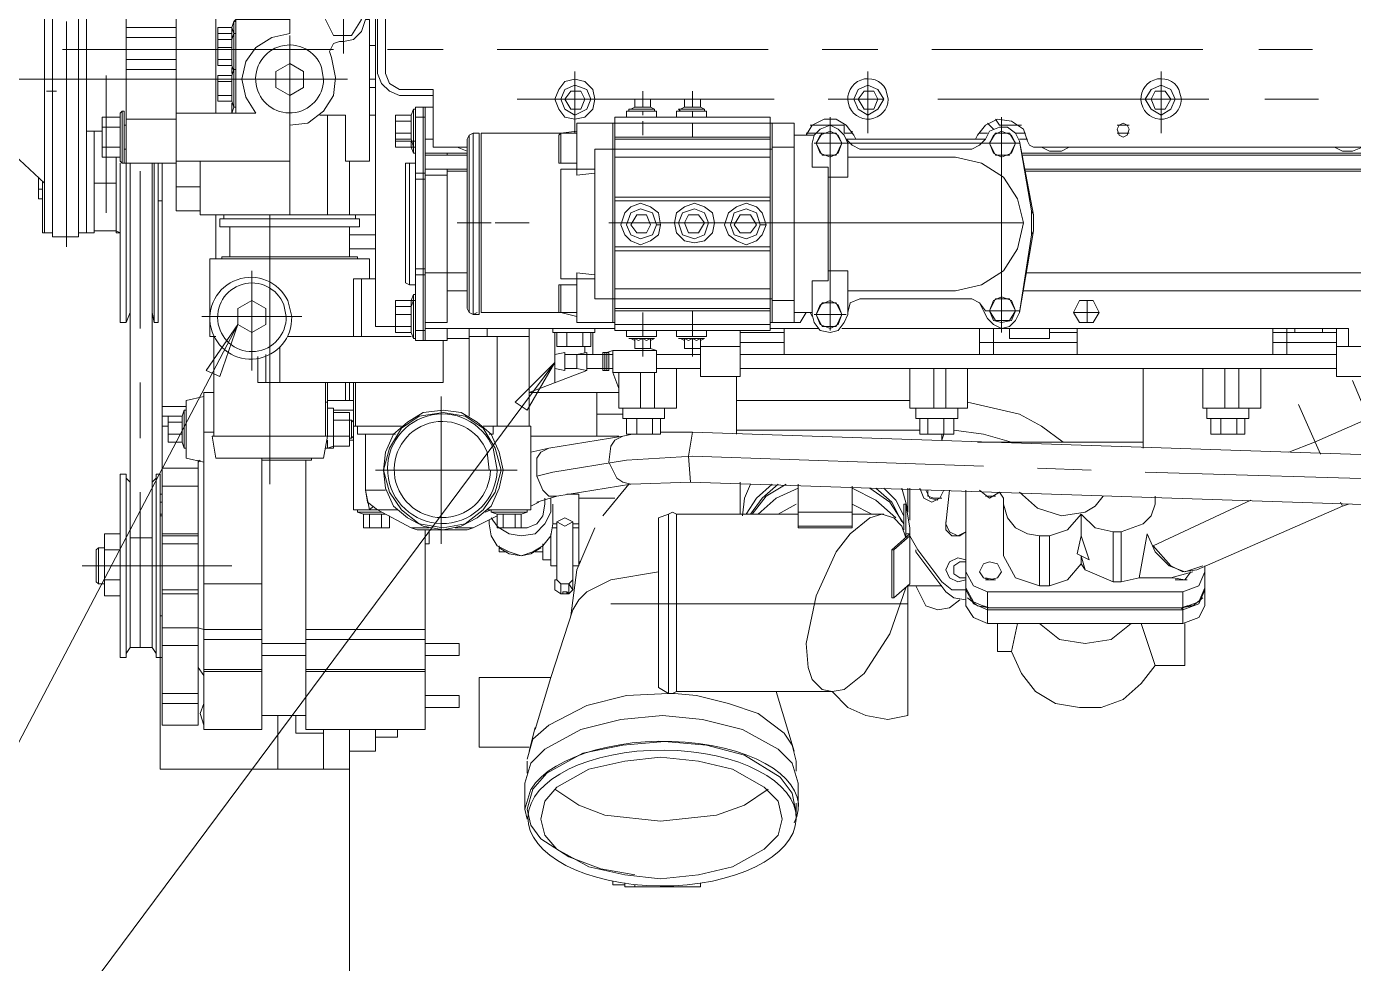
# Model space of a CAD drawing. Header units: millimetres. Extents: x 0.2 to 11.3, y 0.2 to 8.
# Drawn here: x 1.082 to 2.191, y 1.402 to 2.185 of the extents above; entities that cross this region are included whole.
import ezdxf

# ---------------------------------------------------------------- set-up
doc = ezdxf.new("R2010")
doc.units = ezdxf.units.MM
doc.layers.add('PDF_几何图形', color=7, linetype='Continuous')

msp = doc.modelspace()

# ---------------------------------------------------------------- linework, layer by layer
at = {"layer": 'PDF_几何图形', "lineweight": 13}
for points in [[(1.4033, 1.9556), (1.4033, 1.9289), (1.4033, 1.9339), (1.39, 1.9339), (1.3733, 1.9339), (1.3733, 2.5756), (1.4033, 2.5756)], [(1.1033, 2.3189), (1.1033, 2.3206), (1.1033, 2.0089), (1.1033, 2.5156), (1.125, 2.5156), (1.125, 2.0089), (1.1033, 2.0089)], [(1.16, 2.0706), (1.16, 1.9372), (1.165, 1.9372), (1.165, 2.0706), (1.165, 2.2622), (1.165, 2.3739)], [(1.4917, 2.3689), (1.4833, 2.3689), (1.4817, 2.3639), (1.4783, 2.3622), (1.445, 2.3622), (1.4417, 2.3589), (1.3833, 2.2572), (1.3817, 2.2506), (1.3817, 2.1456), (1.385, 2.1372), (1.3933, 2.1322), (1.4167, 2.1322), (1.4217, 2.1322), (1.4217, 2.0839), (1.45, 2.0839)], [(1.1033, 2.0139), (1.1033, 2.0122), (1.0967, 2.0122), (1.0967, 2.3206), (1.1033, 2.3206), (1.095, 2.3206), (1.095, 2.2772)], [(1.125, 2.0139), (1.125, 2.0122), (1.125, 2.3206), (1.125, 2.3189)], [(1.1367, 2.3206), (1.1317, 2.3206), (1.1317, 2.0122), (1.125, 2.0122)], [(1.4217, 2.1272), (1.4167, 2.1272), (1.3933, 2.1272), (1.385, 2.1306), (1.3783, 2.1372), (1.375, 2.1456), (1.375, 2.2506), (1.3783, 2.2589), (1.3867, 2.2739), (1.3867, 2.2772), (1.385, 2.2806), (1.3817, 2.2806), (1.3783, 2.2806), (1.3783, 2.3139), (1.4167, 2.3139)], [(1.0967, 2.2789), (1.0717, 2.2556), (1.0717, 2.0772), (1.0967, 2.0539)], [(1.1617, 2.2622), (1.2067, 2.2622), (1.2067, 2.0306), (1.2267, 2.0306)], [(1.24, 2.1122), (1.24, 2.2206)], [(1.2567, 2.1489), (1.255, 2.1489), (1.2533, 2.1439), (1.2417, 2.1439), (1.2417, 2.1222), (1.2533, 2.1222), (1.255, 2.1172), (1.2567, 2.1172), (1.2567, 2.1122), (1.2567, 2.2206), (1.2567, 2.1889), (1.255, 2.1889), (1.2567, 2.1906), (1.3017, 2.1906)], [(1.2067, 2.1122), (1.2733, 2.1122), (1.265, 2.1256), (1.2617, 2.1406), (1.265, 2.1556), (1.2733, 2.1672), (1.2867, 2.1756), (1.3017, 2.1789), (1.3017, 2.2089)], [(1.3467, 2.2156), (1.3467, 2.1622)], [(1.115, 2.1889), (1.115, 2.0006)], [(1.2533, 2.1206), (1.2533, 2.1122), (1.255, 2.1172), (1.255, 2.1889), (1.2533, 2.1839), (1.255, 2.1789), (1.2533, 2.1739), (1.2417, 2.1739)], [(1.365, 2.1906), (1.3617, 2.1806), (1.355, 2.1739), (1.3467, 2.1722), (1.3433, 2.1722), (1.3383, 2.1706), (1.335, 2.1639), (1.3367, 2.1589), (1.34, 2.1422), (1.3383, 2.1272), (1.33, 2.1139), (1.3167, 2.1039), (1.3017, 2.1022)], [(1.365, 2.1906), (1.3683, 2.1906), (1.3683, 2.0722), (1.3483, 2.0722), (1.3483, 2.1106), (1.3267, 2.1106)], [(1.165, 2.1839), (1.2067, 2.1839)], [(1.165, 2.1756), (1.2067, 2.1756)], [(1.255, 2.1472), (1.2533, 2.1522), (1.2417, 2.1522), (1.2417, 2.1739), (1.2417, 2.1839), (1.2533, 2.1839), (1.2533, 2.1672)], [(1.2533, 2.1789), (1.2417, 2.1789)], [(1.2567, 2.1789), (1.255, 2.1789)], [(1.3017, 2.1772), (1.3017, 2.0272)], [(1.1117, 2.1656), (1.3383, 2.1656)], [(1.2417, 2.1572), (1.2533, 2.1572), (1.2533, 2.1522), (1.2533, 2.1672), (1.2417, 2.1672)], [(1.3733, 2.1689), (1.3683, 2.1689)], [(1.3833, 2.1656), (1.43, 2.1656)], [(1.475, 2.1656), (1.7017, 2.1656)], [(1.7467, 2.1656), (1.7933, 2.1656)], [(1.8383, 2.1656), (2.065, 2.1656)], [(2.1117, 2.1656), (2.1567, 2.1656)], [(1.165, 2.1572), (1.2067, 2.1572)], [(1.1483, 2.1439), (1.1483, 2.0289)], [(1.2067, 2.1489), (1.165, 2.1489)], [(1.2533, 2.1506), (1.2533, 2.1456)], [(1.2533, 2.1439), (1.2533, 2.1389)], [(1.54, 2.1472), (1.54, 2.0956)], [(1.785, 2.1472), (1.785, 2.0956)], [(2.03, 2.1472), (2.03, 2.0956)], [(0.6733, 1.9622), (0.7817, 1.9622), (0.7833, 2.1406), (1.3017, 2.1406)], [(1.1067, 2.1306), (1.0983, 2.1306)], [(1.2417, 2.1389), (1.2533, 2.1389), (1.2533, 2.1222), (1.2533, 2.1272), (1.2417, 2.1272)], [(1.35, 2.1406), (1.2583, 2.1406)], [(1.3683, 2.1406), (1.3733, 2.1406)], [(1.3733, 2.1339), (1.3683, 2.1339)], [(1.6033, 2.1172), (1.5933, 2.1172), (1.5967, 2.1172), (1.5967, 2.1306)], [(1.6317, 2.1172), (1.6417, 2.1172), (1.6383, 2.1172), (1.6383, 2.1306)], [(1.7067, 2.1239), (1.4917, 2.1239)], [(1.59, 2.1172), (1.5867, 2.1156), (1.6067, 2.1156), (1.585, 2.1156), (1.6067, 2.1156), (1.6033, 2.1172), (1.6033, 2.1239), (1.59, 2.1239), (1.59, 2.1172), (1.6, 2.1172)], [(1.7983, 2.1239), (1.7517, 2.1239)], [(2.07, 2.1239), (1.8433, 2.1239)], [(2.1617, 2.1239), (2.1167, 2.1239)], [(1.16, 2.1089), (1.145, 2.1089), (1.145, 2.0756), (1.16, 2.0756)], [(1.1617, 2.1139), (1.16, 2.1122), (1.16, 2.0722), (1.1617, 2.0706), (1.1617, 2.1139), (1.1633, 2.1139), (1.1633, 2.0706), (1.1617, 2.0706), (1.2067, 2.0706)], [(1.3333, 2.1106), (1.3333, 2.0272)], [(1.3733, 2.1106), (1.3683, 2.1106)], [(1.4033, 2.0889), (1.4033, 2.0839), (1.39, 2.0839), (1.39, 2.1106), (1.4033, 2.1106), (1.405, 2.1156), (1.405, 2.0789), (1.4033, 2.0839), (1.405, 2.0839), (1.4033, 2.0906), (1.39, 2.0906)], [(1.4033, 2.1056), (1.4033, 2.1106)], [(1.4067, 2.1156), (1.405, 2.1156)], [(1.415, 2.1089), (1.4133, 2.1089), (1.4067, 2.1089), (1.4067, 1.9306), (1.415, 1.9306)], [(1.4133, 2.1172), (1.4133, 1.9222)], [(1.415, 2.1172), (1.4217, 2.1172)], [(1.6083, 2.1089), (1.6083, 2.1139), (1.5833, 2.1139), (1.5833, 2.1089)], [(1.5867, 2.1156), (1.585, 2.1156), (1.585, 2.1139), (1.5867, 2.1139)], [(1.5967, 2.1106), (1.5967, 2.1139)], [(1.605, 2.1139), (1.6067, 2.1139), (1.6067, 2.1156)], [(1.6067, 2.1156), (1.6067, 2.1156)], [(1.65, 2.1089), (1.65, 2.1139), (1.625, 2.1139), (1.625, 2.1089)], [(1.6283, 2.1156), (1.6267, 2.1156), (1.6283, 2.1139)], [(1.635, 2.1172), (1.645, 2.1172)], [(1.6383, 2.1139), (1.6383, 2.1089)], [(1.6467, 2.1139), (1.6483, 2.1139), (1.6483, 2.1156)], [(1.6483, 2.1156), (1.6483, 2.1156)], [(1.7533, 2.1089), (1.7533, 1.9306)], [(1.8967, 2.1089), (1.8967, 1.9306)], [(1.1317, 2.0972), (1.145, 2.0972)], [(1.1567, 2.0122), (1.16, 2.0122), (1.1567, 2.0139), (1.1383, 2.0139), (1.1383, 2.0122), (1.1383, 2.0972), (1.1383, 2.0539), (1.1567, 2.0539)], [(1.16, 2.1006), (1.145, 2.1006)], [(1.165, 2.1022), (1.1633, 2.1022)], [(1.2067, 2.1072), (1.165, 2.1072)], [(1.39, 2.1056), (1.4033, 2.1056), (1.4033, 2.0906), (1.4033, 2.0956), (1.39, 2.0956)], [(1.5417, 2.0972), (1.5283, 2.0956)], [(1.5567, 2.0622), (1.5417, 2.0606), (1.5417, 2.1039), (1.5733, 2.1039), (1.7033, 2.1039), (1.7233, 2.1039), (1.7233, 1.9372)], [(1.5717, 2.1039), (1.5717, 1.9372)], [(1.5967, 2.0939), (1.5967, 2.1056)], [(1.6383, 2.0922), (1.6383, 2.1039)], [(1.705, 2.1039), (1.705, 1.9372)], [(1.7333, 2.0939), (1.7383, 2.1022), (1.7483, 2.1072), (1.7583, 2.1072), (1.7667, 2.1022), (1.7733, 2.0939), (1.775, 2.0906), (1.7767, 2.0906), (1.8733, 2.0906)], [(1.7367, 2.1022), (1.765, 2.1022), (1.765, 2.0956), (1.7717, 2.0956), (1.7717, 2.0972)], [(1.7517, 1.9806), (1.7683, 1.9806), (1.7683, 1.9439), (1.765, 1.9372), (1.76, 1.9306), (1.7533, 1.9289), (1.745, 1.9306), (1.74, 1.9372), (1.7383, 1.9439), (1.7383, 1.9722), (1.7517, 1.9722), (1.7517, 2.0672), (1.7383, 2.0672), (1.7383, 2.0872), (1.74, 2.0939), (1.745, 2.0989), (1.7533, 2.1022), (1.76, 2.0989), (1.765, 2.0939), (1.7683, 2.0872), (1.7683, 2.0589), (1.7517, 2.0589)], [(1.775, 2.0906), (1.7667, 2.0906), (1.7717, 2.0856), (1.7783, 2.0822), (1.8717, 2.0822), (1.8783, 2.0856), (1.8833, 2.0906), (1.875, 2.0906), (1.8733, 2.0906), (1.875, 2.0906), (1.8767, 2.0939), (1.8833, 2.1022), (1.8933, 2.1072), (1.905, 2.1056), (1.915, 2.0989), (1.9183, 2.0889), (1.92, 2.0856), (1.9233, 2.0839), (2.875, 2.0839)], [(1.9117, 2.0889), (1.9083, 2.0956), (1.9017, 2.1006), (1.895, 2.1006), (1.8867, 2.0972), (1.8833, 2.0906)], [(1.89, 2.0989), (1.885, 2.1039)], [(1.9133, 2.1022), (1.895, 2.1022), (1.8917, 2.1072)], [(2.0017, 2.1022), (2.0033, 2.0989), (2.0017, 2.1022), (1.9983, 2.1039), (1.995, 2.1022), (1.9933, 2.0989), (1.995, 2.0939), (1.9983, 2.0922), (2.0017, 2.0939), (2.0033, 2.0989)], [(2.0033, 2.1022), (1.9933, 2.1022)], [(1.4067, 2.0889), (1.39, 2.0889)], [(1.4217, 2.0906), (1.415, 2.0906)], [(1.4517, 2.0939), (1.45, 2.0906), (1.45, 1.9489), (1.4517, 1.9456), (1.4517, 2.0939), (1.455, 2.0956), (1.46, 2.0956), (1.46, 1.9439), (1.455, 1.9439), (1.4583, 1.9456)], [(1.4583, 2.0956), (1.455, 2.0956), (1.455, 1.9439), (1.4517, 1.9456)], [(1.5417, 2.0956), (1.4617, 2.0956), (1.4617, 1.9456), (1.5417, 1.9456)], [(1.5267, 2.0722), (1.5267, 2.0939), (1.5283, 2.0956), (1.5283, 2.0706), (1.5417, 2.0706)], [(1.5733, 2.0922), (1.7033, 2.0922)], [(1.5733, 2.0906), (1.7033, 2.0906)], [(1.74, 2.0939), (1.7233, 2.0939)], [(1.7333, 2.0956), (1.7583, 2.0956), (1.7633, 2.0872), (1.7583, 2.0772), (1.7467, 2.0772), (1.7417, 2.0872), (1.7467, 2.0956)], [(1.74, 2.0872), (1.9117, 2.0872)], [(1.8783, 2.0956), (1.885, 2.0956)], [(1.9083, 2.0956), (1.9167, 2.0956)], [(1.9183, 2.0906), (1.9117, 2.0906)], [(1.9933, 2.0956), (2.0033, 2.0956)], [(1.16, 2.0839), (1.145, 2.0839)], [(1.165, 2.0822), (1.1633, 2.0822)], [(1.4067, 2.0839), (1.405, 2.0839)], [(1.4067, 2.0789), (1.405, 2.0789)], [(1.45, 2.0789), (1.4333, 2.0789), (1.4333, 2.0772), (1.415, 2.0772), (1.45, 2.0772)], [(1.4333, 2.0789), (1.415, 2.0789)], [(1.45, 2.0806), (1.4417, 2.0839)], [(1.705, 2.0822), (1.7033, 2.0822), (1.5733, 2.0822), (1.5567, 2.0822), (1.5567, 1.9572), (1.5733, 1.9572), (1.7033, 1.9572), (1.705, 1.9572)], [(1.7033, 2.0756), (1.5733, 2.0756)], [(1.7233, 2.0839), (1.705, 2.0839)], [(1.7683, 1.9639), (1.8583, 1.9639), (1.88, 1.9689), (1.8983, 1.9806), (1.91, 1.9989), (1.915, 2.0206), (1.91, 2.0406), (1.8983, 2.0589), (1.88, 2.0706), (1.8583, 2.0756), (1.7683, 2.0756)], [(2.3733, 2.0789), (1.9133, 2.0789)], [(2.88, 2.0772), (1.9133, 2.0772)], [(1.93, 2.0839), (1.9367, 2.0806), (1.9467, 2.0806), (1.9533, 2.0839)], [(2.1983, 2.0839), (2.19, 2.0806), (2.1817, 2.0806), (2.175, 2.0839)], [(1.1683, 2.0706), (1.1683, 1.7572), (1.1867, 1.7572), (1.1867, 2.0706)], [(1.1767, 1.9322), (1.1767, 2.0639)], [(1.1867, 1.9456), (1.1883, 1.9372), (1.1883, 2.0706)], [(1.1917, 2.0706), (1.1917, 1.9372), (1.1883, 1.9372)], [(1.195, 2.0706), (1.195, 1.6006), (1.225, 1.6006), (1.225, 1.8222)], [(1.3017, 2.0722), (1.2067, 2.0722)], [(1.2267, 2.0722), (1.2267, 2.0272), (1.3733, 2.0272), (1.3733, 1.9739), (1.355, 1.9739), (1.355, 1.9256)], [(1.3517, 2.0722), (1.3517, 2.0272)], [(1.4067, 1.9689), (1.4017, 1.9689), (1.4017, 2.0706), (1.3983, 2.0706), (1.3983, 2.0672), (1.3983, 1.9722)], [(1.4067, 2.0706), (1.4017, 2.0706)], [(1.4067, 2.0739), (1.4067, 2.0739)], [(1.415, 1.9372), (1.4333, 1.9372), (1.4333, 2.0656)], [(1.45, 2.0656), (1.415, 2.0656)], [(1.45, 2.0639), (1.4333, 2.0639)], [(1.5267, 2.0706), (1.5267, 2.0722), (1.5267, 2.0706), (1.5283, 2.0706)], [(1.5567, 2.0656), (1.5417, 2.0656), (1.535, 2.0656), (1.5283, 2.0656), (1.5283, 1.9739), (1.535, 1.9739), (1.5417, 1.9739), (1.5567, 1.9739)], [(2.88, 2.0656), (1.9167, 2.0656)], [(2.3733, 2.0639), (1.9167, 2.0639)], [(1.0917, 2.0589), (1.0917, 2.0406), (1.095, 2.0406)], [(1.095, 2.0556), (1.095, 2.0122)], [(1.415, 2.0622), (1.4133, 2.0622), (1.4067, 2.0622)], [(1.4067, 2.0572), (1.4133, 2.0572), (1.415, 2.0572)], [(1.4333, 2.0606), (1.415, 2.0606)], [(1.095, 2.0489), (1.0917, 2.0489)], [(1.2267, 2.0506), (1.2067, 2.0506)], [(1.4067, 2.0472), (1.4067, 2.0472)], [(1.7033, 2.0422), (1.5733, 2.0422)], [(1.195, 2.0389), (1.1917, 2.0389)], [(1.7033, 2.0389), (1.5733, 2.0389)], [(1.6083, 2.0189), (1.605, 2.0289), (1.595, 2.0322), (1.5867, 2.0289), (1.5833, 2.0189), (1.5867, 2.0106), (1.595, 2.0072), (1.605, 2.0106), (1.6083, 2.0189), (1.6117, 2.0189), (1.61, 2.0289), (1.6033, 2.0339), (1.595, 2.0372), (1.5867, 2.0339), (1.5817, 2.0289), (1.5783, 2.0189), (1.5817, 2.0106), (1.5867, 2.0056), (1.595, 2.0022), (1.6033, 2.0056), (1.61, 2.0106), (1.6117, 2.0189)], [(1.6517, 2.0206), (1.6483, 2.0289), (1.64, 2.0322), (1.63, 2.0289), (1.6267, 2.0206), (1.63, 2.0106), (1.64, 2.0072), (1.6483, 2.0106), (1.6517, 2.0206), (1.6567, 2.0206), (1.655, 2.0289), (1.6483, 2.0339), (1.64, 2.0372), (1.6317, 2.0339), (1.625, 2.0289), (1.6233, 2.0206), (1.625, 2.0122), (1.6317, 2.0056), (1.64, 2.0039), (1.6483, 2.0056), (1.655, 2.0122), (1.6567, 2.0206)], [(1.695, 2.0189), (1.6917, 2.0289), (1.6833, 2.0322), (1.6733, 2.0289), (1.67, 2.0189), (1.6733, 2.0106), (1.6833, 2.0072), (1.6917, 2.0106), (1.695, 2.0189), (1.7, 2.0189), (1.6967, 2.0289), (1.6917, 2.0339), (1.6833, 2.0372), (1.675, 2.0339), (1.6683, 2.0289), (1.665, 2.0189), (1.6683, 2.0106), (1.675, 2.0056), (1.6833, 2.0022), (1.6917, 2.0056), (1.6967, 2.0106), (1.7, 2.0189)], [(1.9217, 2.0306), (1.9217, 2.0106)], [(1.24, 1.9906), (1.24, 2.0272)], [(1.2467, 2.0239), (1.2467, 2.0272)], [(1.285, 1.8022), (1.285, 2.0272)], [(1.3567, 2.0239), (1.3567, 2.0272)], [(1.47, 2.0206), (1.4417, 2.0206)], [(1.4733, 2.0206), (1.5017, 2.0206)], [(1.915, 2.0206), (1.5683, 2.0206)], [(1.9233, 2.0139), (1.9233, 2.0272)], [(1.0967, 2.0122), (1.095, 2.0122), (1.1033, 2.0122)], [(1.1317, 2.0122), (1.1383, 2.0122)], [(1.2517, 2.0172), (1.2517, 1.9922)], [(1.3517, 1.9922), (1.3517, 2.0172)], [(1.3517, 2.0106), (1.3733, 2.0106)], [(1.3733, 1.9989), (1.3517, 1.9989)], [(1.7033, 2.0006), (1.5733, 2.0006)], [(1.5733, 1.9972), (1.7033, 1.9972)], [(1.3683, 1.9739), (1.3683, 1.9906), (1.235, 1.9906), (1.235, 1.9256), (1.24, 1.9256)], [(1.3583, 1.9906), (1.3583, 1.9922), (1.245, 1.9922), (1.245, 1.9906)], [(1.4067, 1.9922), (1.4067, 1.9922)], [(1.27, 1.9806), (1.27, 1.8972)], [(1.415, 1.9822), (1.4067, 1.9822)], [(1.415, 1.9772), (1.4067, 1.9772)], [(1.45, 1.9789), (1.4333, 1.9789), (1.415, 1.9789)], [(1.5567, 1.9772), (1.5417, 1.9789), (1.5417, 1.9372), (1.5733, 1.9372), (1.5733, 1.9356), (1.7033, 1.9356)], [(2.3733, 1.9789), (1.9167, 1.9789)], [(1.3617, 1.9739), (1.3617, 1.9256)], [(1.3983, 1.9706), (1.3983, 1.9722), (1.3983, 1.9706), (1.4017, 1.9689)], [(1.4067, 1.9656), (1.4067, 1.9656)], [(1.45, 1.9639), (1.4333, 1.9639)], [(1.5283, 1.9689), (1.5267, 1.9689), (1.5267, 1.9672), (1.5267, 1.9456), (1.5283, 1.9456), (1.5283, 1.9689), (1.5417, 1.9689)], [(1.7033, 1.9656), (1.5733, 1.9656)], [(2.3733, 1.9639), (1.915, 1.9639)], [(1.4067, 1.9556), (1.39, 1.9556), (1.39, 1.9289), (1.4033, 1.9289), (1.405, 1.9239), (1.405, 1.9606), (1.4033, 1.9556), (1.405, 1.9556), (1.4033, 1.9506), (1.4033, 1.9439), (1.39, 1.9439)], [(1.4067, 1.9606), (1.405, 1.9606)], [(1.7233, 1.9556), (1.705, 1.9556)], [(1.8717, 1.9572), (1.8783, 1.9539), (1.8717, 1.9572), (1.7783, 1.9572), (1.77, 1.9539), (1.7683, 1.9456)], [(1.9117, 1.9472), (1.8833, 1.9472), (1.8783, 1.9539), (1.8817, 1.9472), (1.885, 1.9406), (1.89, 1.9356), (1.8967, 1.9322), (1.9033, 1.9339), (1.9083, 1.9389), (1.9117, 1.9456)], [(1.9683, 1.9556), (1.9683, 1.9372)], [(1.1683, 1.9456), (1.165, 1.9372)], [(1.3117, 1.9422), (1.2283, 1.9422)], [(1.4067, 1.9506), (1.4067, 1.9506)], [(1.5417, 1.9422), (1.5283, 1.9456)], [(1.7033, 1.9472), (1.5733, 1.9472), (1.5733, 1.9489), (1.7033, 1.9489)], [(1.5967, 1.9256), (1.5967, 1.9456)], [(1.6383, 1.9256), (1.6383, 1.9472)], [(1.7333, 1.9456), (1.7283, 1.9372), (1.7033, 1.9372)], [(1.7233, 1.9456), (1.7383, 1.9456)], [(1.7367, 1.9456), (1.7383, 1.9422)], [(1.74, 1.9439), (1.7667, 1.9439)], [(1.9567, 1.9456), (1.9783, 1.9456)], [(1.2583, 1.9356), (0.9967, 1.4372), (0.95, 1.4372)], [(1.4333, 1.9322), (1.4333, 1.9222), (1.415, 1.9222)], [(1.5733, 1.9322), (1.415, 1.9322)], [(1.4517, 1.9322), (1.4517, 1.9239), (1.4517, 1.8589)], [(1.4667, 1.9322), (1.4667, 1.9256)], [(1.5017, 1.8506), (1.5017, 1.9322)], [(1.5217, 1.9322), (1.5217, 1.9289), (1.5567, 1.9289), (1.5567, 1.9322)], [(1.5833, 1.9306), (1.5833, 1.9256), (1.6083, 1.9256), (1.6083, 1.9306)], [(1.65, 1.9306), (1.65, 1.9256), (1.625, 1.9256), (1.625, 1.9306)], [(1.6783, 1.9172), (1.645, 1.9172), (1.645, 1.8922), (1.6783, 1.8922), (1.6783, 1.9306)], [(1.7433, 1.9322), (1.7033, 1.9322)], [(1.715, 1.9322), (1.715, 1.9106)], [(1.7633, 1.9322), (2.1867, 1.9322), (2.1867, 1.9172)], [(1.8783, 1.9322), (1.8783, 1.9106)], [(1.89, 1.9322), (1.89, 1.9106)], [(1.8967, 1.9289), (1.8967, 1.9322)], [(1.9033, 1.9322), (1.9033, 1.9239), (1.9367, 1.9239), (1.9367, 1.9322)], [(1.96, 1.9322), (1.96, 1.9106)], [(2.1233, 1.9322), (2.1233, 1.9106)], [(2.135, 1.9322), (2.135, 1.9106)], [(2.1417, 1.9322), (2.1417, 1.9289)], [(2.165, 1.9322), (2.165, 1.9289)], [(2.1767, 1.9322), (2.1767, 1.9172), (2.1767, 1.8922), (2.2117, 1.8922), (2.2117, 1.9172), (2.21, 1.9172), (2.21, 1.9322)], [(1.2383, 1.9256), (1.2383, 1.8422)], [(1.275, 1.9089), (1.275, 1.8872), (1.43, 1.8872), (1.43, 1.9222)], [(1.4033, 1.9256), (1.3, 1.9256)], [(1.4067, 1.9239), (1.405, 1.9239)], [(1.4517, 1.9239), (1.4333, 1.9239)], [(1.4517, 1.9256), (1.5017, 1.9256)], [(1.475, 1.8506), (1.475, 1.9256)], [(1.5233, 1.9289), (1.5233, 1.9106), (1.5233, 1.8989), (1.5233, 1.8872)], [(1.5533, 1.9289), (1.5533, 1.9172), (1.525, 1.9172), (1.525, 1.9289)], [(1.5333, 1.9172), (1.5333, 1.9289)], [(1.5467, 1.9289), (1.5467, 1.9172)], [(1.555, 1.9289), (1.555, 1.9106)], [(1.59, 1.9239), (1.59, 1.9156), (1.6033, 1.9156), (1.6083, 1.9139), (1.5717, 1.9139), (1.5667, 1.9122), (1.565, 1.9122)], [(1.605, 1.9256), (1.6067, 1.9256), (1.585, 1.9256), (1.5867, 1.9256)], [(1.5867, 1.9239), (1.585, 1.9239), (1.6067, 1.9239), (1.5867, 1.9239), (1.59, 1.9222)], [(1.6, 1.9222), (1.5967, 1.9239), (1.59, 1.9239), (1.5933, 1.9222), (1.5967, 1.9239), (1.6, 1.9222), (1.6033, 1.9239), (1.6033, 1.9156)], [(1.5967, 1.9239), (1.5967, 1.9089)], [(1.6067, 1.9239), (1.6033, 1.9222)], [(1.6067, 1.9239), (1.6067, 1.9239)], [(1.6283, 1.9256), (1.6267, 1.9256), (1.6483, 1.9256), (1.6467, 1.9256)], [(1.6283, 1.9239), (1.6267, 1.9239), (1.6483, 1.9239), (1.6283, 1.9239), (1.6317, 1.9222)], [(1.6417, 1.9222), (1.6383, 1.9239), (1.635, 1.9222), (1.6317, 1.9239), (1.6317, 1.9156), (1.645, 1.9156), (1.645, 1.9239), (1.6417, 1.9222), (1.6383, 1.9239), (1.635, 1.9222)], [(1.6383, 1.9239), (1.6383, 1.9089)], [(1.6483, 1.9239), (1.645, 1.9222)], [(1.6483, 1.9239), (1.6483, 1.9239)], [(1.715, 1.9289), (1.6783, 1.9289)], [(1.715, 1.9206), (1.6783, 1.9206)], [(1.8783, 1.9206), (1.96, 1.9206)], [(1.96, 1.9289), (1.9367, 1.9289)], [(2.1767, 1.9289), (2.1233, 1.9289)], [(2.1233, 1.9206), (2.1767, 1.9206)], [(1.2817, 1.9106), (1.2817, 1.8872)], [(1.2933, 1.9172), (1.2933, 1.8872)], [(1.5233, 1.9106), (1.5317, 1.9122), (1.5317, 1.8972), (1.5233, 1.8989)], [(1.5717, 1.9106), (1.5317, 1.9106)], [(1.5483, 1.9172), (1.5483, 1.9122)], [(1.5633, 1.9106), (1.5633, 1.8989)], [(1.5683, 1.9106), (1.5683, 1.8989), (1.5683, 1.8972), (1.5667, 1.8972)], [(1.5717, 1.9139), (1.5717, 1.8956), (1.6083, 1.8956)], [(1.6067, 1.8656), (1.6067, 1.8956), (1.6083, 1.8956), (1.6083, 1.9139)], [(1.645, 1.9106), (1.6083, 1.9106)], [(2.1767, 1.9106), (1.6783, 1.9106)], [(2.1767, 1.9172), (2.2117, 1.9172)], [(1.5233, 1.9039), (0.95, 1.1339), (0.9033, 1.1339)], [(1.5767, 1.8789), (1.5017, 1.8789), (1.55, 1.8972)], [(1.5417, 1.8989), (1.5317, 1.8989)], [(1.5517, 1.8989), (1.55, 1.8989), (1.5717, 1.8989)], [(1.5633, 1.8972), (1.5633, 1.8989), (1.5633, 1.8972), (1.565, 1.8972)], [(1.5767, 1.8956), (1.5767, 1.8656), (1.625, 1.8656), (1.625, 1.8989)], [(1.6083, 1.8989), (1.645, 1.8989)], [(1.6783, 1.8989), (2.1767, 1.8989)], [(1.82, 1.8989), (1.82, 1.8656), (1.8683, 1.8656), (1.8683, 1.8989)], [(1.84, 1.8989), (1.84, 1.8656)], [(1.85, 1.8989), (1.85, 1.8656)], [(2.015, 1.8989), (2.015, 1.8322)], [(2.065, 1.8989), (2.065, 1.8656), (2.1133, 1.8656), (2.1133, 1.8989)], [(2.0833, 1.8989), (2.0833, 1.8656)], [(2.095, 1.8989), (2.095, 1.8656)], [(1.1767, 1.8406), (1.1767, 1.8872)], [(1.3533, 1.8406), (1.3533, 1.8556), (1.355, 1.8539), (1.355, 1.8422), (1.3533, 1.8406), (1.3517, 1.8406), (1.3517, 1.8422), (1.2367, 1.8422), (1.24, 1.8239), (1.33, 1.8239), (1.3333, 1.8422), (1.3333, 1.8872)], [(1.3317, 1.8872), (1.3317, 1.8422)], [(1.3517, 1.8722), (1.3517, 1.8872)], [(1.395, 1.8506), (1.355, 1.8506), (1.355, 1.8872), (1.355, 1.7806), (1.375, 1.7806), (1.3917, 1.7806)], [(1.3567, 1.8872), (1.3567, 1.8506)], [(1.5767, 1.8822), (1.5717, 1.8956)], [(1.595, 1.8656), (1.595, 1.8956)], [(1.675, 1.8922), (1.675, 1.8439)], [(2.19, 1.8889), (2.2033, 1.8572), (2.1583, 1.8372), (2.1367, 1.8289)], [(1.23, 1.8756), (1.215, 1.8722), (1.215, 1.8239), (1.23, 1.8206)], [(1.2383, 1.8439), (1.2383, 1.8789), (1.23, 1.8789), (1.23, 1.5972), (1.2783, 1.5972), (1.2783, 1.8239)], [(1.4283, 1.8756), (1.4283, 1.7522)], [(1.5583, 1.8789), (1.5583, 1.8422)], [(1.215, 1.8672), (1.195, 1.8672)], [(1.215, 1.8639), (1.2133, 1.8639)], [(1.2383, 1.8689), (1.2383, 1.8689)], [(1.3317, 1.8706), (1.3333, 1.8706)], [(1.355, 1.8722), (1.3333, 1.8722)], [(1.3333, 1.8389), (1.3333, 1.8322), (1.3383, 1.8322), (1.3383, 1.8656), (1.3333, 1.8656)], [(1.3383, 1.8639), (1.355, 1.8639)], [(1.48, 1.8139), (1.4767, 1.7989), (1.47, 1.7839), (1.4583, 1.7739), (1.445, 1.7672), (1.43, 1.7639), (1.4133, 1.7672), (1.4, 1.7739), (1.3883, 1.7839), (1.3817, 1.7989), (1.38, 1.8139), (1.3817, 1.8289), (1.3883, 1.8439), (1.4, 1.8539), (1.4133, 1.8622), (1.43, 1.8639), (1.445, 1.8622), (1.4583, 1.8539), (1.47, 1.8439), (1.4767, 1.8289), (1.48, 1.8139), (1.4783, 1.8139), (1.4733, 1.7956), (1.4633, 1.7806), (1.4483, 1.7689), (1.43, 1.7656), (1.41, 1.7689), (1.395, 1.7806), (1.385, 1.7956), (1.38, 1.8139), (1.385, 1.8322), (1.395, 1.8489), (1.41, 1.8589), (1.43, 1.8622), (1.4483, 1.8589), (1.4633, 1.8489), (1.4733, 1.8322), (1.4783, 1.8139)], [(1.58, 1.8656), (1.58, 1.8572), (1.615, 1.8572), (1.615, 1.8656)], [(1.82, 1.8722), (1.675, 1.8722)], [(1.825, 1.8656), (1.825, 1.8572), (1.86, 1.8572), (1.86, 1.8656)], [(1.8683, 1.8706), (1.9117, 1.8606), (1.93, 1.8506), (1.9483, 1.8372)], [(2.0683, 1.8656), (2.0683, 1.8572), (2.1033, 1.8572), (2.1033, 1.8656)], [(2.1633, 1.8272), (2.145, 1.8689)], [(1.2, 1.8539), (1.2117, 1.8539), (1.2117, 1.8372), (1.2117, 1.8439), (1.2, 1.8439)], [(1.2117, 1.8589), (1.2117, 1.8539)], [(1.2383, 1.8556), (1.2383, 1.8556)], [(1.2383, 1.8539), (1.2383, 1.8539)], [(1.3383, 1.8622), (1.3517, 1.8622), (1.3517, 1.8339), (1.3383, 1.8339), (1.3333, 1.8322), (1.3317, 1.8322)], [(1.3383, 1.8556), (1.3533, 1.8556)], [(1.58, 1.8606), (1.5583, 1.8606)], [(1.5833, 1.8572), (1.5833, 1.8439), (1.6117, 1.8439), (1.6117, 1.8572)], [(1.5917, 1.8572), (1.5917, 1.8439)], [(1.605, 1.8572), (1.605, 1.8439)], [(1.8283, 1.8572), (1.8283, 1.8439), (1.8567, 1.8439), (1.8567, 1.8572)], [(1.835, 1.8572), (1.835, 1.8439)], [(1.8467, 1.8439), (1.8467, 1.8389), (1.8483, 1.8439), (1.8483, 1.8572)], [(2.0717, 1.8572), (2.0717, 1.8439), (2.1, 1.8439), (2.1, 1.8572)], [(2.08, 1.8572), (2.08, 1.8439)], [(2.0933, 1.8572), (2.0933, 1.8439)], [(1.2, 1.8506), (1.195, 1.8506)], [(1.2383, 1.8456), (1.23, 1.8456)], [(1.2383, 1.8439), (1.2383, 1.8439)], [(1.355, 1.8456), (1.355, 1.8456)], [(1.39, 1.8439), (1.3583, 1.8439), (1.3583, 1.8506)], [(1.3817, 1.7972), (1.365, 1.7972), (1.365, 1.8439)], [(1.4633, 1.8506), (1.5033, 1.8506), (1.5033, 1.7806), (1.4667, 1.7806), (1.4683, 1.7806)], [(1.4717, 1.8506), (1.4717, 1.8439), (1.4683, 1.8439)], [(1.5033, 1.8422), (1.5767, 1.8422)], [(1.5883, 1.8439), (1.58, 1.8422)], [(1.6383, 1.8456), (2.9883, 1.8006), (2.985, 1.7806), (2.9867, 1.7589), (1.6367, 1.8039), (1.635, 1.8256), (1.6383, 1.8456), (1.6117, 1.8456)], [(1.8283, 1.8472), (1.675, 1.8472)], [(1.8567, 1.8472), (1.8817, 1.8439), (1.905, 1.8372)], [(1.215, 1.8322), (1.2133, 1.8322)], [(1.3517, 1.8389), (1.355, 1.8389)], [(1.5183, 1.8322), (1.5033, 1.8289)], [(2.015, 1.8372), (1.8767, 1.8372)], [(1.2267, 1.8222), (1.225, 1.8206)], [(1.32, 1.8239), (1.32, 1.8222), (1.2783, 1.8222)], [(1.315, 1.8222), (1.315, 1.5972), (1.415, 1.5972), (1.415, 1.7639)], [(1.5083, 1.8089), (1.5217, 1.8122), (1.5833, 1.8222), (1.6383, 1.8256), (1.8817, 1.8172)], [(1.195, 1.6572), (1.1933, 1.6572), (1.1933, 1.8106), (1.19, 1.8106), (1.19, 1.6572), (1.1933, 1.6572), (1.1933, 1.5639), (1.3517, 1.5639)], [(1.225, 1.8156), (1.195, 1.8156)], [(1.4917, 1.8139), (1.3733, 1.8139)], [(1.9267, 1.8156), (1.9717, 1.8139)], [(2.0167, 1.8122), (2.245, 1.8056)], [(1.1867, 1.6656), (1.1683, 1.6656), (1.1683, 1.8039), (1.165, 1.8072)], [(1.19, 1.8072), (1.1867, 1.8039), (1.1867, 1.6656), (1.19, 1.6606)], [(1.225, 1.8006), (1.195, 1.8006)], [(1.3717, 1.7839), (1.3683, 1.7806), (1.365, 1.7972), (1.3667, 1.7872), (1.375, 1.7806), (1.4033, 1.7656), (1.4183, 1.7656)], [(1.5633, 1.7756), (1.585, 1.8022)], [(1.5867, 1.8022), (1.6367, 1.8039)], [(1.6783, 1.8039), (1.6783, 1.7772)], [(1.68, 1.7756), (1.6817, 1.7906), (1.6867, 1.8022)], [(1.6833, 1.7772), (1.6917, 1.7906), (1.705, 1.8022)], [(1.71, 1.8022), (1.6967, 1.7906), (1.6867, 1.7772)], [(1.7167, 1.8022), (1.7, 1.7922), (1.6883, 1.7772)], [(1.7267, 1.7989), (1.7083, 1.7906), (1.6933, 1.7772)], [(1.7267, 1.8022), (1.7267, 1.7656), (1.7717, 1.7656), (1.7717, 1.8006)], [(1.7717, 1.7989), (1.7917, 1.7889), (1.8083, 1.7739)], [(1.7867, 1.7989), (1.8033, 1.7872), (1.815, 1.7689)], [(1.7917, 1.7989), (1.805, 1.7872), (1.8133, 1.7706)], [(1.7983, 1.7989), (1.8083, 1.7889), (1.815, 1.7756)], [(1.8133, 1.7989), (1.8183, 1.7806)], [(1.8183, 1.7789), (1.8183, 1.7989)], [(1.82, 1.7989), (1.82, 1.7972), (1.82, 1.7722)], [(1.8483, 1.7972), (1.845, 1.7906), (1.8383, 1.7872), (1.8317, 1.7906), (1.8283, 1.7989)], [(1.8333, 1.7972), (1.8367, 1.7906), (1.8433, 1.7889)], [(1.835, 1.7972), (1.835, 1.7922), (1.84, 1.7906), (1.8467, 1.7906)], [(1.8533, 1.7972), (1.85, 1.7689), (1.8533, 1.7622), (1.86, 1.7589), (1.8667, 1.7622), (1.8617, 1.7589), (1.855, 1.7589), (1.85, 1.7639), (1.85, 1.7706), (1.85, 1.7639)], [(1.8667, 1.7972), (1.8667, 1.7006), (1.8733, 1.6906), (1.885, 1.6856)], [(1.8783, 1.7972), (1.8867, 1.7906), (1.895, 1.7956), (1.8983, 1.7906), (1.8983, 1.7422), (1.9083, 1.7239), (1.9283, 1.7172)], [(1.1767, 1.7956), (1.1767, 1.6656)], [(1.195, 1.7939), (1.1933, 1.7939)], [(1.195, 1.7872), (1.1933, 1.7872)], [(1.52, 1.7906), (1.52, 1.7789), (1.515, 1.7689), (1.5067, 1.7606), (1.495, 1.7589), (1.485, 1.7606), (1.4767, 1.7656), (1.475, 1.7672), (1.47, 1.7739)], [(1.4917, 1.7656), (1.5, 1.7656), (1.5083, 1.7689), (1.5133, 1.7756), (1.515, 1.7856), (1.515, 1.7906)], [(1.51, 1.7872), (1.5033, 1.7839)], [(1.5083, 1.7872), (1.525, 1.7922)], [(1.5333, 1.7939), (1.5433, 1.7939), (1.5433, 1.7689), (1.5433, 1.7339), (1.5383, 1.7339)], [(1.5433, 1.7906), (1.5733, 1.7906)], [(1.9817, 1.7922), (1.975, 1.7839), (1.9667, 1.7789), (1.9467, 1.7756), (1.9267, 1.7822), (1.9117, 1.7956)], [(2.025, 1.7922), (2.025, 1.7856), (2.0217, 1.7756), (2.015, 1.7689), (1.9967, 1.7622)], [(2.1817, 1.7839), (2.06, 1.7306), (2.0483, 1.7289), (2.0383, 1.7339), (2.0233, 1.7506), (2.105, 1.7889)], [(2.18, 1.7872), (2.1817, 1.7839), (2.1867, 1.7856)], [(1.195, 1.7772), (1.1933, 1.7772)], [(1.195, 1.7756), (1.1933, 1.7756)], [(1.3583, 1.7806), (1.3583, 1.7789), (1.3633, 1.7772), (1.3633, 1.7656), (1.385, 1.7656), (1.385, 1.7756)], [(1.3783, 1.7789), (1.3583, 1.7789)], [(1.3633, 1.7772), (1.3683, 1.7772), (1.3683, 1.7656)], [(1.3783, 1.7772), (1.3683, 1.7772)], [(1.3817, 1.7772), (1.3783, 1.7772), (1.3783, 1.7656)], [(1.475, 1.7756), (1.455, 1.7656)], [(1.465, 1.7789), (1.47, 1.7806), (1.47, 1.7789), (1.475, 1.7772), (1.475, 1.7656), (1.495, 1.7656), (1.495, 1.7772), (1.5, 1.7789)], [(1.4667, 1.7806), (1.4667, 1.7806)], [(1.4683, 1.7722), (1.4683, 1.7689), (1.47, 1.7589), (1.475, 1.7506), (1.485, 1.7456), (1.495, 1.7422), (1.505, 1.7456), (1.5133, 1.7506), (1.52, 1.7589), (1.5217, 1.7689), (1.5217, 1.7856)], [(1.5, 1.7806), (1.5, 1.7789), (1.47, 1.7789)], [(1.49, 1.7656), (1.49, 1.7772), (1.475, 1.7772), (1.48, 1.7772), (1.48, 1.7656)], [(1.495, 1.7772), (1.49, 1.7772)], [(1.625, 1.7772), (1.6217, 1.7789), (1.6183, 1.7772)], [(1.7267, 1.7772), (1.625, 1.7772), (1.625, 1.6289), (1.755, 1.6289), (1.7683, 1.6156), (1.7833, 1.6089), (1.8017, 1.6056), (1.8183, 1.6089), (1.8183, 1.7172), (1.8467, 1.7172)], [(1.725, 1.7856), (1.71, 1.7772)], [(1.7717, 1.7789), (1.7267, 1.7789)], [(1.8167, 1.7156), (1.8033, 1.6772), (1.7817, 1.6439), (1.765, 1.6306), (1.755, 1.6289), (1.7467, 1.6306), (1.7383, 1.6389), (1.735, 1.6489), (1.7333, 1.6689), (1.7417, 1.7089), (1.7583, 1.7456), (1.77, 1.7606), (1.7867, 1.7739), (1.7967, 1.7772), (1.8067, 1.7739), (1.8133, 1.7672), (1.8167, 1.7572), (1.8167, 1.7606)], [(1.7717, 1.7856), (1.7883, 1.7772)], [(1.7717, 1.7772), (1.7983, 1.7772)], [(1.8167, 1.7856), (1.82, 1.7656), (1.82, 1.7189), (1.8067, 1.7072)], [(1.82, 1.7606), (1.8167, 1.7606), (1.8167, 1.7856), (1.815, 1.7856), (1.815, 1.7639)], [(1.8983, 1.7856), (1.9017, 1.7739), (1.9083, 1.7656), (1.9183, 1.7606), (1.9283, 1.7589)], [(1.9633, 1.7772), (1.9517, 1.7639), (1.9367, 1.7589)], [(1.99, 1.7622), (1.975, 1.7656), (1.9633, 1.7772), (1.9633, 1.7589), (1.97, 1.7389), (1.96, 1.7439), (1.9633, 1.7589)], [(1.44, 1.7656), (1.455, 1.7656), (1.45, 1.7639), (1.4083, 1.7639), (1.4033, 1.7656)], [(1.4183, 1.7639), (1.4183, 1.7522), (1.415, 1.7522)], [(1.525, 1.7689), (1.5217, 1.7689)], [(1.5217, 1.7656), (1.525, 1.7656)], [(1.525, 1.7706), (1.525, 1.7222), (1.5233, 1.7222), (1.5233, 1.7139)], [(1.5383, 1.7706), (1.5317, 1.7739), (1.525, 1.7706), (1.5317, 1.7672), (1.5383, 1.7706), (1.5383, 1.7222), (1.5383, 1.7139)], [(1.5567, 1.7656), (1.5417, 1.7306), (1.5367, 1.6922)], [(1.5383, 1.7689), (1.5433, 1.7689)], [(1.5383, 1.7656), (1.5433, 1.7656)], [(1.7267, 1.7672), (1.7717, 1.7672)], [(1.16, 1.7606), (1.1467, 1.7606), (1.1467, 1.7089), (1.16, 1.7089)], [(1.225, 1.7606), (1.195, 1.7606)], [(1.195, 1.7589), (1.225, 1.7589)], [(1.52, 1.7606), (1.52, 1.7339), (1.525, 1.7339)], [(1.805, 1.7472), (1.82, 1.7606), (1.82, 1.7589), (1.8067, 1.7472)], [(1.82, 1.7589), (1.8267, 1.7472), (1.8467, 1.7206), (1.855, 1.7139), (1.8667, 1.7139), (1.8733, 1.7022), (1.885, 1.6972), (2.0483, 1.6972), (2.0467, 1.6989), (1.8867, 1.6989), (1.8767, 1.7006), (1.8683, 1.7072)], [(1.86, 1.7589), (1.86, 1.7589)], [(2.055, 1.7289), (2.05, 1.7222), (2.04, 1.7239), (2.0117, 1.7239), (2.0183, 1.7606), (2.025, 1.7456), (2.0367, 1.7339), (2.05, 1.7289), (2.065, 1.7339)], [(1.1417, 1.7489), (1.14, 1.7472), (1.14, 1.7206), (1.1417, 1.7189), (1.1417, 1.7489), (1.1467, 1.7489), (1.1467, 1.7472), (1.16, 1.7472)], [(1.195, 1.7522), (1.225, 1.7522)], [(1.4767, 1.7506), (1.4767, 1.7456), (1.4833, 1.7456)], [(1.4767, 1.7489), (1.485, 1.7439), (1.495, 1.7422), (1.5033, 1.7439), (1.5117, 1.7489)], [(1.5067, 1.7456), (1.5133, 1.7456)], [(1.5133, 1.7522), (1.5133, 1.7389), (1.52, 1.7389)], [(1.8667, 1.7056), (1.8567, 1.7072), (1.85, 1.7122), (1.825, 1.7456), (1.825, 1.7472)], [(1.9367, 1.7172), (1.9517, 1.7222), (1.9633, 1.7356), (1.9667, 1.7306), (1.9633, 1.7356), (1.9633, 1.7422), (1.9667, 1.7306), (1.99, 1.7206)], [(1.2533, 1.7339), (1.1283, 1.7339)], [(1.225, 1.7339), (1.195, 1.7339)], [(1.5433, 1.7372), (1.545, 1.7372)], [(1.86, 1.7406), (1.8667, 1.7389), (1.86, 1.7406), (1.8533, 1.7372), (1.85, 1.7306), (1.8533, 1.7239), (1.86, 1.7206), (1.8667, 1.7222)], [(1.8617, 1.7372), (1.8667, 1.7372), (1.8617, 1.7372), (1.8567, 1.7339), (1.8567, 1.7272), (1.8617, 1.7239), (1.8667, 1.7239)], [(2.0667, 1.7339), (2.0667, 1.7006), (2.0617, 1.6906), (2.0483, 1.6856)], [(1.16, 1.7222), (1.1467, 1.7222)], [(1.61, 1.7289), (1.57, 1.7222), (1.55, 1.7122), (1.5433, 1.7056), (1.5383, 1.6972), (1.52, 1.6406), (1.46, 1.6406), (1.46, 1.5822), (1.5017, 1.5822)], [(1.5283, 1.7189), (1.525, 1.7222), (1.5283, 1.7189), (1.535, 1.7189)], [(1.5383, 1.7222), (1.5383, 1.7222)], [(1.8667, 1.7289), (1.8733, 1.7172), (1.885, 1.7122)], [(1.8833, 1.7222), (1.8917, 1.7222), (1.8833, 1.7239)], [(1.9967, 1.7206), (2.0117, 1.7239)], [(2.0567, 1.7289), (2.0383, 1.7239)], [(2.0667, 1.7289), (2.0617, 1.7172), (2.0483, 1.7122)], [(1.1467, 1.7189), (1.1417, 1.7189)], [(1.225, 1.7139), (1.195, 1.7139)], [(1.195, 1.7106), (1.225, 1.7106)], [(1.2783, 1.7189), (1.23, 1.7189)], [(1.5283, 1.7106), (1.535, 1.7106), (1.5333, 1.7122), (1.53, 1.7122), (1.53, 1.7106)], [(1.5333, 1.7122), (1.5333, 1.7106)], [(1.825, 1.7172), (1.8283, 1.7106), (1.8333, 1.7006), (1.8433, 1.6972), (1.8533, 1.6989), (1.8617, 1.7056)], [(1.8667, 1.7156), (1.8733, 1.7039), (1.885, 1.6989)], [(2.065, 1.7072), (2.0567, 1.7006), (2.0517, 1.7006), (2.0467, 1.6989), (1.885, 1.6989), (2.0483, 1.6989), (2.0617, 1.7039), (2.0667, 1.7156)], [(2.0667, 1.7139), (2.0617, 1.7022), (2.0483, 1.6972)], [(1.8183, 1.7022), (1.57, 1.7022)], [(1.8817, 1.7006), (1.8867, 1.6989)], [(1.8867, 1.6989), (1.8867, 1.6989)], [(2.0567, 1.7006), (2.0467, 1.6989)], [(2.0467, 1.6989), (2.0467, 1.6989)], [(1.195, 1.6922), (1.1933, 1.6922)], [(1.2783, 1.6806), (1.23, 1.6806), (1.225, 1.6822), (1.195, 1.6822)], [(1.415, 1.6806), (1.315, 1.6806)], [(1.8933, 1.6856), (1.8933, 1.6622), (1.905, 1.6622), (1.9133, 1.6439), (1.925, 1.6289), (1.9417, 1.6189), (1.9617, 1.6156), (1.98, 1.6156), (1.9983, 1.6222), (2.0133, 1.6356), (2.025, 1.6506), (2.0133, 1.6856)], [(1.91, 1.6856), (1.905, 1.6622)], [(2.005, 1.6856), (1.9883, 1.6722), (1.9667, 1.6689), (1.945, 1.6722), (1.9283, 1.6856)], [(2.05, 1.6856), (2.05, 1.6506), (2.025, 1.6506)], [(1.1683, 1.6656), (1.165, 1.6606)], [(1.195, 1.6672), (1.225, 1.6672)], [(1.2783, 1.6722), (1.23, 1.6722)], [(1.315, 1.6689), (1.2783, 1.6689)], [(1.315, 1.6722), (1.415, 1.6722)], [(1.415, 1.6589), (1.4433, 1.6589), (1.4433, 1.6689), (1.415, 1.6689)], [(1.2783, 1.6589), (1.315, 1.6589)], [(1.225, 1.6489), (1.23, 1.6422)], [(1.2783, 1.6456), (1.23, 1.6456), (1.23, 1.6472), (1.2783, 1.6472)], [(1.315, 1.6472), (1.415, 1.6472)], [(1.415, 1.6456), (1.315, 1.6456)], [(1.52, 1.6406), (1.5067, 1.5972)], [(1.7717, 1.6356), (1.7717, 1.6356)], [(1.7717, 1.6356), (1.7717, 1.6356)], [(1.225, 1.6272), (1.195, 1.6272)], [(1.415, 1.6256), (1.4433, 1.6256), (1.4433, 1.6156), (1.415, 1.6156)], [(1.725, 1.5622), (1.725, 1.5706), (1.7217, 1.5839), (1.715, 1.5939), (1.6933, 1.6106), (1.6683, 1.6189), (1.6417, 1.6256), (1.6233, 1.6272), (1.6183, 1.6272), (1.5833, 1.6256), (1.55, 1.6172), (1.5183, 1.6006), (1.505, 1.5889), (1.5, 1.5722)], [(1.6183, 1.6272), (1.6217, 1.6272), (1.625, 1.6289)], [(1.7083, 1.6289), (1.7233, 1.5789)], [(1.225, 1.6189), (1.195, 1.6189)], [(1.23, 1.6189), (1.2267, 1.6106), (1.23, 1.6006)], [(1.2783, 1.6089), (1.315, 1.6089)], [(1.2917, 1.6089), (1.2917, 1.5639)], [(1.3067, 1.6089), (1.3067, 1.5939), (1.33, 1.5939)], [(1.7267, 1.5306), (1.7267, 1.5522), (1.7217, 1.5689), (1.71, 1.5806), (1.68, 1.5972), (1.6467, 1.6056), (1.6133, 1.6089), (1.5783, 1.6056), (1.545, 1.5972), (1.515, 1.5806), (1.5033, 1.5689), (1.4983, 1.5522), (1.4983, 1.5306), (1.5033, 1.5472)], [(1.2367, 1.5972), (1.2433, 1.5972)], [(1.33, 1.5972), (1.33, 1.5639)], [(1.3517, 1.0989), (1.3517, 1.5639), (1.3517, 1.5922), (1.3517, 1.5972)], [(1.3733, 1.5972), (1.3733, 1.5789), (1.3517, 1.5789)], [(1.3917, 1.5972), (1.3917, 1.5906), (1.3733, 1.5906)], [(1.5067, 1.5989), (1.5017, 1.5789)], [(1.725, 1.5272), (1.7217, 1.5439), (1.7117, 1.5572), (1.6817, 1.5756), (1.65, 1.5839), (1.615, 1.5872), (1.58, 1.5839), (1.5467, 1.5772), (1.5167, 1.5606), (1.505, 1.5472), (1.5, 1.5306), (1.5033, 1.5172), (1.5117, 1.5056), (1.535, 1.4906), (1.5617, 1.4806), (1.59, 1.4756)], [(1.5, 1.5606), (1.5, 1.5706)], [(1.5233, 1.5472), (1.5433, 1.5339), (1.565, 1.5256), (1.6117, 1.5206), (1.6583, 1.5256), (1.6817, 1.5339), (1.7017, 1.5472)], [(1.725, 1.5356), (1.725, 1.5222)], [(1.5, 1.5222), (1.4983, 1.5306)], [(1.5717, 1.4706), (1.5717, 1.4672), (1.5817, 1.4672)], [(1.5817, 1.4689), (1.5817, 1.4656)], [(1.59, 1.4672), (1.59, 1.4656), (1.5817, 1.4656), (1.645, 1.4656), (1.645, 1.4689)]]:
    msp.add_lwpolyline(points, dxfattribs=at)
for points in [[(1.3533, 2.1772), (1.3383, 2.1772), (1.3317, 2.1906), (1.3383, 2.2039), (1.3533, 2.2039), (1.3617, 2.1906)], [(1.3133, 2.1472), (1.3017, 2.1539), (1.29, 2.1472), (1.29, 2.1339), (1.3017, 2.1272), (1.3133, 2.1339)], [(1.5567, 2.1239), (1.555, 2.1322), (1.5483, 2.1389), (1.54, 2.1406), (1.5317, 2.1389), (1.5267, 2.1322), (1.5233, 2.1239), (1.5267, 2.1156), (1.5317, 2.1089), (1.54, 2.1072), (1.5483, 2.1089), (1.555, 2.1156)], [(1.5533, 2.1239), (1.55, 2.1322), (1.54, 2.1356), (1.5317, 2.1322), (1.5283, 2.1239), (1.5317, 2.1156), (1.54, 2.1106), (1.55, 2.1156)], [(1.545, 2.1156), (1.5367, 2.1156), (1.5317, 2.1239), (1.5367, 2.1306), (1.545, 2.1306), (1.5483, 2.1239)], [(1.7983, 2.1239), (1.7933, 2.1322), (1.785, 2.1356), (1.7767, 2.1322), (1.7733, 2.1239), (1.7767, 2.1156), (1.785, 2.1106), (1.7933, 2.1156)], [(1.7933, 2.1239), (1.79, 2.1156), (1.7817, 2.1156), (1.7767, 2.1239), (1.7817, 2.1306), (1.79, 2.1306)], [(2.0417, 2.1239), (2.0383, 2.1322), (2.03, 2.1356), (2.0217, 2.1322), (2.0167, 2.1239), (2.0217, 2.1156), (2.03, 2.1106), (2.0383, 2.1156)], [(2.0333, 2.1156), (2.0383, 2.1239), (2.0333, 2.1306), (2.025, 2.1306), (2.0217, 2.1239), (2.025, 2.1156)], [(1.6283, 2.1156), (1.6483, 2.1156), (1.6267, 2.1156), (1.6483, 2.1156), (1.645, 2.1172), (1.645, 2.1239), (1.6317, 2.1239), (1.6317, 2.1172)], [(1.4067, 2.1172), (1.4067, 1.9222), (1.415, 1.9222), (1.415, 2.1172)], [(1.7033, 2.1089), (1.5733, 2.1089), (1.5733, 1.9306), (1.7033, 1.9306)], [(1.7633, 2.0872), (1.76, 2.0939), (1.7533, 2.0972), (1.745, 2.0939), (1.7417, 2.0872), (1.745, 2.0789), (1.7533, 2.0756), (1.76, 2.0789)], [(1.9083, 2.0872), (1.905, 2.0939), (1.8967, 2.0972), (1.89, 2.0939), (1.8867, 2.0872), (1.89, 2.0789), (1.8967, 2.0756), (1.905, 2.0789)], [(1.9033, 2.0772), (1.8917, 2.0772), (1.8867, 2.0872), (1.8917, 2.0956), (1.9033, 2.0956), (1.9083, 2.0872)], [(1.9117, 2.0889), (1.9217, 2.0306), (1.9233, 2.0272)], [(1.1567, 2.0122), (1.1567, 2.0139), (1.1567, 2.0756)], [(1.2433, 2.0239), (1.2433, 2.0172), (1.36, 2.0172), (1.36, 2.0239)], [(1.6, 2.0122), (1.6033, 2.0189), (1.6, 2.0272), (1.5917, 2.0272), (1.5867, 2.0189), (1.5917, 2.0122)], [(1.6433, 2.0122), (1.6483, 2.0206), (1.6433, 2.0272), (1.635, 2.0272), (1.6317, 2.0206), (1.635, 2.0122)], [(1.6867, 2.0122), (1.6917, 2.0189), (1.6867, 2.0272), (1.6783, 2.0272), (1.6733, 2.0189), (1.6783, 2.0122)], [(1.9117, 1.9456), (1.9233, 2.0139), (1.9217, 2.0106)], [(1.2817, 1.9489), (1.27, 1.9556), (1.2583, 1.9489), (1.2583, 1.9356), (1.27, 1.9289), (1.2817, 1.9356)], [(1.7633, 1.9439), (1.76, 1.9356), (1.7533, 1.9322), (1.745, 1.9356), (1.7417, 1.9439), (1.745, 1.9522), (1.7533, 1.9556), (1.76, 1.9522)], [(1.7583, 1.9339), (1.7633, 1.9439), (1.7583, 1.9539), (1.7467, 1.9539), (1.7417, 1.9439), (1.7467, 1.9339)], [(1.9083, 1.9472), (1.905, 1.9389), (1.8967, 1.9372), (1.89, 1.9389), (1.8867, 1.9472), (1.89, 1.9556), (1.8967, 1.9589), (1.905, 1.9556)], [(1.9033, 1.9389), (1.9083, 1.9472), (1.9033, 1.9572), (1.8917, 1.9572), (1.8867, 1.9472), (1.8917, 1.9389)], [(1.9733, 1.9372), (1.9783, 1.9456), (1.9733, 1.9556), (1.9617, 1.9556), (1.9567, 1.9456), (1.9617, 1.9372)], [(1.39, 1.9506), (1.4033, 1.9506)], [(1.2317, 1.8972), (1.2583, 1.9356), (1.2433, 1.8922)], [(1.5417, 1.9106), (1.5417, 1.8989), (1.55, 1.8972), (1.55, 1.9122)], [(1.5667, 1.9122), (1.5683, 1.9122), (1.5683, 1.9106), (1.5633, 1.9106), (1.5633, 1.9122), (1.565, 1.9122), (1.565, 1.8972), (1.5667, 1.8972)], [(1.49, 1.8706), (1.5233, 1.9039), (1.5, 1.8639)], [(1.3483, 1.8722), (1.3483, 1.8872)], [(1.2, 1.8372), (1.2117, 1.8372), (1.2133, 1.8322), (1.2133, 1.8639), (1.2117, 1.8589), (1.195, 1.8589), (1.2, 1.8589)], [(1.58, 1.8422), (1.5733, 1.8389), (1.57, 1.8339), (1.5683, 1.8206), (1.575, 1.8072), (1.58, 1.8039), (1.5867, 1.8022), (1.525, 1.7922), (1.5183, 1.7922), (1.5133, 1.7972), (1.5083, 1.8089), (1.5083, 1.8239), (1.5117, 1.8289), (1.5183, 1.8322)], [(1.16, 1.8106), (1.16, 1.6572), (1.165, 1.6572), (1.165, 1.8106)], [(1.8917, 1.7922), (1.8833, 1.7922)], [(1.61, 1.7739), (1.61, 1.6322), (1.6183, 1.6272), (1.6183, 1.7772)], [(1.9367, 1.7589), (1.9283, 1.7589), (1.9283, 1.7172), (1.9367, 1.7172)], [(1.99, 1.7622), (1.99, 1.7206), (1.9967, 1.7206), (1.9967, 1.7622)], [(1.8067, 1.7472), (1.805, 1.7472), (1.805, 1.7072), (1.8067, 1.7072)], [(1.8967, 1.7289), (1.8933, 1.7239), (1.8867, 1.7222), (1.8817, 1.7239), (1.8783, 1.7289), (1.8817, 1.7356), (1.8867, 1.7372), (1.8933, 1.7356)], [(1.5283, 1.7106), (1.5233, 1.7139), (1.5233, 1.7222), (1.525, 1.7222), (1.5283, 1.7189)], [(1.535, 1.7189), (1.5283, 1.7189), (1.535, 1.7189), (1.535, 1.7106), (1.5383, 1.7139), (1.535, 1.7189), (1.5383, 1.7222)], [(2.0417, 1.7222), (2.0517, 1.7222)], [(2.0483, 1.7122), (1.885, 1.7122), (1.885, 1.6856), (2.0483, 1.6856)], [(1.7133, 1.5222), (1.71, 1.5089), (1.6983, 1.4972), (1.6717, 1.4822), (1.6433, 1.4756), (1.6117, 1.4722), (1.5817, 1.4756), (1.5517, 1.4822), (1.525, 1.4972), (1.515, 1.5089), (1.5117, 1.5222), (1.515, 1.5372), (1.525, 1.5489), (1.5517, 1.5639), (1.5817, 1.5706), (1.6117, 1.5739), (1.6433, 1.5706), (1.6717, 1.5639), (1.6983, 1.5489), (1.71, 1.5372)]]:
    msp.add_lwpolyline(points, close=True, dxfattribs=at)
for points in [[(1.3283, 2.1506), (1.33, 2.1406, -11.119233)], [(1.3, 1.9556), (1.3033, 1.9422, -9.810952)], [(1.4717, 1.8322), (1.475, 1.8139, -9.750917)]]:
    msp.add_lwpolyline(points, format="xyb", close=True, dxfattribs=at)
for points in [[(1.802, 2.1239, -7.801596), (1.8, 2.1322), (1.802, 2.1239)], [(2.047, 2.1239, -7.801594), (2.045, 2.1322), (2.047, 2.1239)], [(1.2987, 1.9422, -11.159503), (1.2967, 1.9522), (1.2987, 1.9422)], [(1.4694, 1.8139, -10.456854), (1.4667, 1.8289), (1.4683, 1.8139)]]:
    msp.add_lwpolyline(points, format="xyb", dxfattribs=at)
for centre, major_axis, ratio, start_param, end_param in [((1.6127, 1.532), (0.1142, 0.001), 0.484023, 6.02715, 9.12759), ((1.6129, 1.5231), (-0.1121, 0), 0.506623, 3.126923, 9.410108)]:
    msp.add_ellipse(centre, major_axis=major_axis, ratio=ratio, start_param=start_param, end_param=end_param, dxfattribs=at)

doc.saveas('drawing.dxf')
